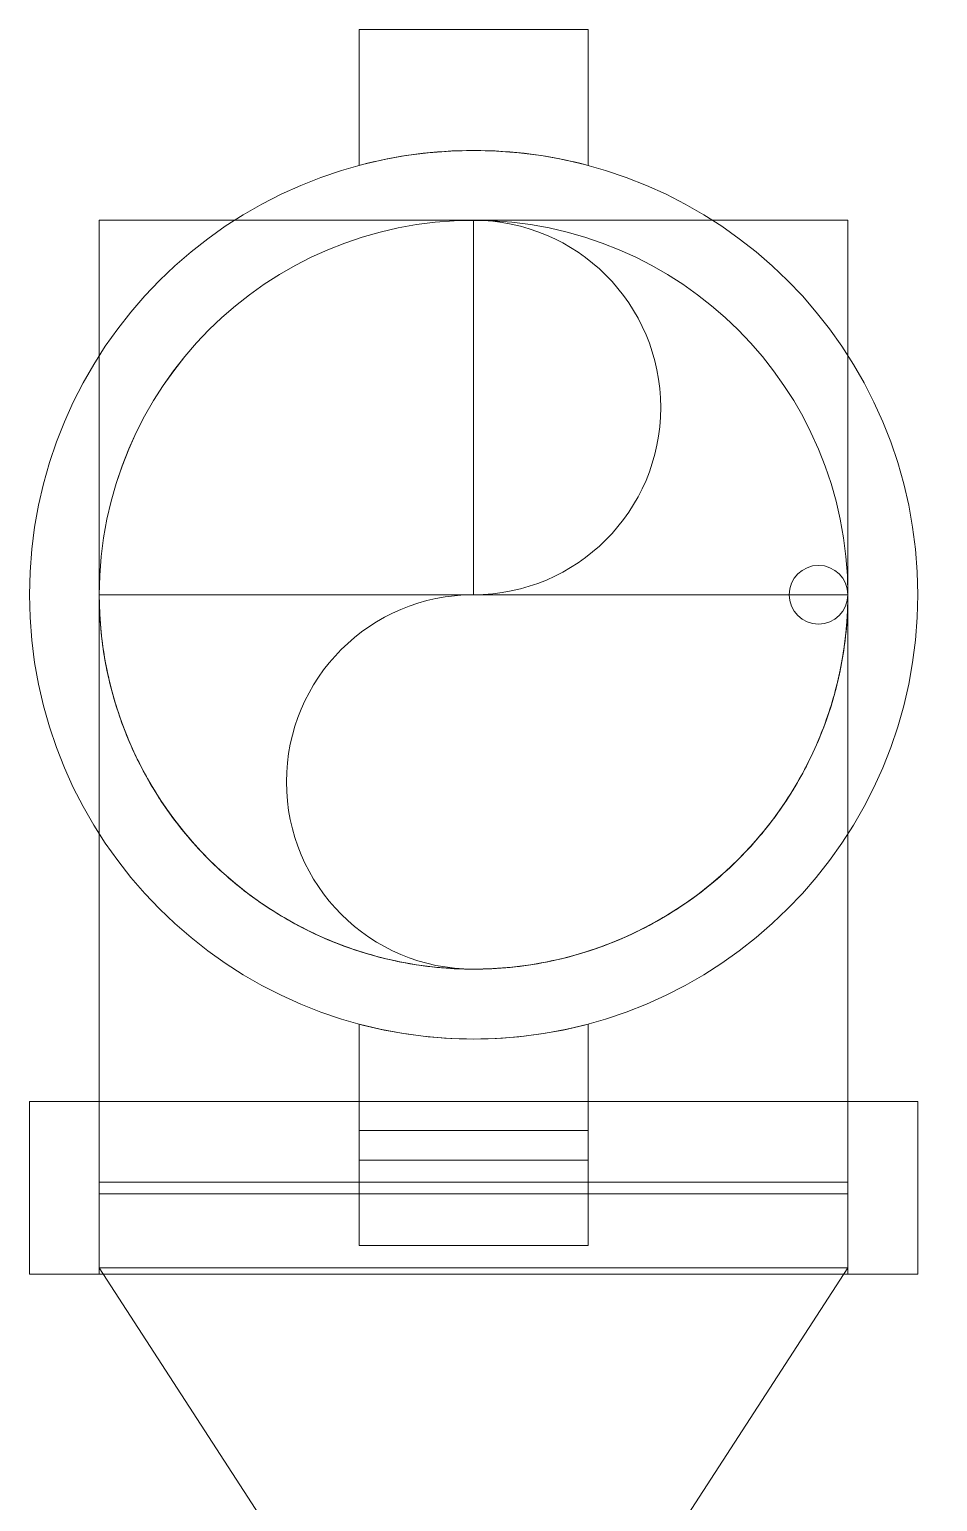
# Model space of a CAD drawing. Header units: metres. Extents: x 63 to 378, y -27 to 78.
# Drawn here: x 158.857 to 159.25, y 35.851 to 36.487 of the extents above; entities that cross this region are included whole.
import ezdxf

# ---------------------------------------------------------------- set-up
doc = ezdxf.new("R2010")
doc.units = ezdxf.units.M
doc.layers.add('P-PIPE', color=7, linetype='Continuous', lineweight=18)

# ---------------------------------------------------------------- blocks, each defined once
blk = doc.blocks.new('Victaulic-IPS-Tee-Reducing Tee-No 20-25 - AC-1940808-SEC 9')
at = {"layer": 'P-PIPE', "color": 11, "true_color": 0xff8080}
for p, q in [((73.43694, 35.98898), (73.48796, 35.98898)), ((73.48796, 35.98898), (73.53898, 35.98898))]:
    blk.add_line(p, q, dxfattribs=at)
for radius, start, end in [(0.16193, 90, 180), (0.16192, 0, 90), (0.16193, 180, 270), (0.16192, 270, 0)]:
    blk.add_arc((73.48796, 36.24298), radius, start, end, dxfattribs=at)
for points, knots in [([(73.43441, 36.09017), (73.4415, 36.08769), (73.45386, 36.08428), (73.47204, 36.08158), (73.48263, 36.08106), (73.48796, 36.08106)], [0.8204108, 0.8204108, 0.8204108, 0.8204108, 0.8970588, 0.9485294, 1, 1, 1, 1]), ([(73.48796, 36.08106), (73.49404, 36.08106), (73.50614, 36.08174), (73.52391, 36.08476), (73.53548, 36.08807), (73.54121, 36.09006), (73.5415, 36.09017)], [0, 0, 0, 0, 0.0588235, 0.1176471, 0.1764706, 0.1795892, 0.1795892, 0.1795892, 0.1795892])]:
    blk.add_open_spline(points, degree=3, knots=knots, dxfattribs=at)
blk = doc.blocks.new('Victaulic-IPS-Rigid Coupling Style 07-W07-107 - AC-2583998-SEC 9')
at = {"layer": 'P-PIPE', "color": 11, "true_color": 0xff8080}
for p, q in [((73.48796, 36.02378), (73.37278, 36.02378)), ((73.43694, 36.02378), (73.48796, 36.02378)), ((73.60314, 36.02378), (73.48796, 36.02378)), ((73.48796, 36.02378), (73.53898, 36.02378)), ((73.53749, 36.01133), (73.43843, 36.01133)), ((73.43843, 36.01133), (73.43843, 35.96155)), ((73.43843, 36.01133), (73.43843, 35.96155)), ((73.43843, 36.01133), (73.48796, 36.01133)), ((73.48796, 36.01133), (73.53749, 36.01133)), ((73.53749, 35.96155), (73.53749, 36.01133)), ((73.53749, 35.96155), (73.53749, 36.01133)), ((73.43843, 35.96155), (73.53749, 35.96155)), ((73.48796, 35.96155), (73.43843, 35.96155)), ((73.53749, 35.96155), (73.48796, 35.96155)), ((73.37278, 35.9491), (73.48796, 35.9491)), ((73.48796, 35.9491), (73.43694, 35.9491)), ((73.48796, 35.9491), (73.60314, 35.9491)), ((73.53898, 35.9491), (73.48796, 35.9491))]:
    blk.add_line(p, q, dxfattribs=at)
blk = doc.blocks.new('Victaulic-IPS-Reducer No 50-51 - AC-2380187-SEC 9')
at = {"layer": 'P-PIPE', "color": 11, "true_color": 0xff8080}
for p, q in [((73.48796, 35.9839), (73.43694, 35.9839)), ((73.53898, 35.9839), (73.48796, 35.9839)), ((73.43694, 35.95187), (73.48796, 35.95187)), ((73.48796, 35.95187), (73.43694, 35.95187)), ((73.48796, 35.95187), (73.53898, 35.95187)), ((73.53898, 35.95187), (73.48796, 35.95187))]:
    blk.add_line(p, q, dxfattribs=at)
blk = doc.blocks.new('Victaulic-IPS-Tee-Reducing Tee-No 20-25 - AC-V65-SEC 9')
at = {"layer": 'P-PIPE', "color": 11, "lineweight": 9, "true_color": 0xff8080}
for p, q in [((73.32603, 36.24298), (73.32603, 36.40491)), ((73.32603, 36.40491), (73.32603, 36.24298)), ((73.32603, 36.40491), (73.48796, 36.40491)), ((73.48796, 36.24298), (73.48796, 36.40491)), ((73.48796, 36.40491), (73.48796, 36.24298)), ((73.48796, 36.40491), (73.48796, 36.24298)), ((73.48796, 36.24298), (73.48796, 36.40491)), ((73.64988, 36.40491), (73.48796, 36.40491)), ((73.64988, 36.40491), (73.64988, 36.24298)), ((73.64988, 36.24298), (73.64988, 36.40491)), ((73.48796, 36.24298), (73.32603, 36.24298)), ((73.32603, 36.24298), (73.48796, 36.24298)), ((73.48796, 36.24298), (73.64988, 36.24298)), ((73.48796, 36.24298), (73.64988, 36.24298))]:
    blk.add_line(p, q, dxfattribs=at)
at = {"layer": 'P-PIPE', "color": 11, "true_color": 0xff8080}
for p, q in [((73.32603, 36.24298), (73.32603, 35.98898)), ((73.64988, 35.98898), (73.64988, 36.24298)), ((73.32603, 35.98898), (73.48796, 35.98898)), ((73.32603, 35.98898), (73.48796, 35.98898)), ((73.48796, 35.98898), (73.64988, 35.98898)), ((73.48796, 35.98898), (73.64988, 35.98898))]:
    blk.add_line(p, q, dxfattribs=at)
for radius, start, end in [(0.16193, 90, 180), (0.16193, 90, 180), (0.16192, 0, 90), (0.16192, 0, 90), (0.16193, 180, 270), (0.16193, 180, 270), (0.16192, 270, 0), (0.16192, 270, 0)]:
    blk.add_arc((73.48796, 36.24298), radius, start, end, dxfattribs=at)
for points, knots in [([(73.32603, 36.24298), (73.32603, 36.2387), (73.32637, 36.23012), (73.3279, 36.21731), (73.33047, 36.20457), (73.3353, 36.18776), (73.34401, 36.16718), (73.359, 36.14368), (73.37807, 36.12292), (73.40081, 36.10555), (73.42662, 36.09213), (73.45119, 36.08467), (73.47204, 36.08158), (73.48263, 36.08106), (73.48796, 36.08106)], [0, 0, 0, 0, 0.058824, 0.117647, 0.176471, 0.235294, 0.352941, 0.470588, 0.588235, 0.691176, 0.794118, 0.897059, 0.948529, 1, 1, 1, 1]), ([(73.48796, 36.08106), (73.48187, 36.08106), (73.46977, 36.08174), (73.452, 36.08476), (73.43509, 36.0896), (73.41927, 36.09602), (73.40471, 36.10378), (73.38705, 36.11559), (73.36738, 36.13341), (73.34887, 36.15814), (73.33557, 36.18558), (73.32775, 36.21404), (73.32603, 36.23335), (73.32603, 36.24298)], [0, 0, 0, 0, 0.058824, 0.117647, 0.176471, 0.235294, 0.294118, 0.352941, 0.470588, 0.602941, 0.735294, 0.867647, 1, 1, 1, 1]), ([(73.48796, 36.08106), (73.49404, 36.08106), (73.50614, 36.08174), (73.52391, 36.08476), (73.54082, 36.0896), (73.55664, 36.09602), (73.57121, 36.10378), (73.58887, 36.11559), (73.60853, 36.13341), (73.62704, 36.15814), (73.64035, 36.18558), (73.64816, 36.21404), (73.64988, 36.23335), (73.64988, 36.24298)], [0, 0, 0, 0, 0.058824, 0.117647, 0.176471, 0.235294, 0.294118, 0.352941, 0.470588, 0.602941, 0.735294, 0.867647, 1, 1, 1, 1]), ([(73.64988, 36.24298), (73.64988, 36.2387), (73.64954, 36.23012), (73.64801, 36.21731), (73.64544, 36.20457), (73.64061, 36.18776), (73.63191, 36.16718), (73.61691, 36.14368), (73.59784, 36.12292), (73.57511, 36.10555), (73.54929, 36.09213), (73.52472, 36.08467), (73.50387, 36.08158), (73.49328, 36.08106), (73.48796, 36.08106)], [0, 0, 0, 0, 0.058824, 0.117647, 0.176471, 0.235294, 0.352941, 0.470588, 0.588235, 0.691176, 0.794118, 0.897059, 0.948529, 1, 1, 1, 1])]:
    blk.add_open_spline(points, degree=3, knots=knots, dxfattribs=at)
blk = doc.blocks.new('Victaulic-IPS-Rigid Coupling Style 07-W07-107 - AC-V66-SEC 9')
at = {"layer": 'P-PIPE', "color": 11, "true_color": 0xff8080}
for p, q in [((73.2958, 36.02378), (73.2958, 35.9491)), ((73.48796, 36.02378), (73.2958, 36.02378)), ((73.32603, 36.02378), (73.32603, 35.9491)), ((73.32603, 36.02378), (73.48796, 36.02378)), ((73.68011, 36.02378), (73.48796, 36.02378)), ((73.48796, 36.02378), (73.64988, 36.02378)), ((73.64988, 35.9491), (73.64988, 36.02378)), ((73.68011, 35.9491), (73.68011, 36.02378)), ((73.53749, 36.01133), (73.43843, 36.01133)), ((73.43843, 36.01133), (73.43843, 35.96155)), ((73.43843, 36.01133), (73.43843, 35.96155)), ((73.43843, 36.01133), (73.43843, 35.96155)), ((73.43843, 35.96155), (73.43843, 36.01133)), ((73.43843, 36.01133), (73.48796, 36.01133)), ((73.43843, 36.01133), (73.48796, 36.01133)), ((73.48796, 36.01133), (73.53749, 36.01133)), ((73.48796, 36.01133), (73.53749, 36.01133)), ((73.53749, 35.96155), (73.53749, 36.01133)), ((73.53749, 36.01133), (73.53749, 35.96155)), ((73.53749, 35.96155), (73.53749, 36.01133)), ((73.53749, 35.96155), (73.53749, 36.01133)), ((73.43843, 35.96155), (73.53749, 35.96155)), ((73.48796, 35.96155), (73.43843, 35.96155)), ((73.48796, 35.96155), (73.43843, 35.96155)), ((73.53749, 35.96155), (73.48796, 35.96155)), ((73.53749, 35.96155), (73.48796, 35.96155)), ((73.2958, 35.9491), (73.48796, 35.9491)), ((73.48796, 35.9491), (73.32603, 35.9491)), ((73.48796, 35.9491), (73.68011, 35.9491)), ((73.64988, 35.9491), (73.48796, 35.9491))]:
    blk.add_line(p, q, dxfattribs=at)
blk = doc.blocks.new('Victaulic-IPS-Reducer No 50-51 - AC-V67-SEC 9')
at = {"layer": 'P-PIPE', "color": 11, "true_color": 0xff8080}
for p, q in [((73.32603, 35.9839), (73.32603, 35.95187)), ((73.48796, 35.9839), (73.32603, 35.9839)), ((73.64988, 35.9839), (73.48796, 35.9839)), ((73.64988, 35.95187), (73.64988, 35.9839)), ((73.32603, 35.95187), (73.48796, 35.95187)), ((73.32603, 35.95187), (73.40382, 35.83195)), ((73.48796, 35.95187), (73.32603, 35.95187)), ((73.48796, 35.95187), (73.64988, 35.95187)), ((73.64988, 35.95187), (73.48796, 35.95187)), ((73.57209, 35.83195), (73.64988, 35.95187)), ((73.40382, 35.83195), (73.40382, 35.8061)), ((73.48796, 35.83195), (73.40382, 35.83195)), ((73.40382, 35.83195), (73.48796, 35.83195)), ((73.57209, 35.83195), (73.48796, 35.83195)), ((73.48796, 35.83195), (73.57209, 35.83195)), ((73.57209, 35.8061), (73.57209, 35.83195)), ((73.40382, 35.8061), (73.48796, 35.8061)), ((73.48796, 35.8061), (73.57209, 35.8061))]:
    blk.add_line(p, q, dxfattribs=at)
blk = doc.blocks.new('Victaulic-IPS-Rigid Coupling Style 07-W07-107 - AC-V68-SEC 9')
at = {"layer": 'P-PIPE', "color": 11, "true_color": 0xff8080}
for p, q in [((73.53749, 36.48746), (73.43843, 36.48746)), ((73.43843, 36.48746), (73.43843, 36.46256)), ((73.53749, 36.46256), (73.53749, 36.48746)), ((73.43843, 36.46256), (73.43843, 36.42864)), ((73.43843, 36.42864), (73.43843, 36.46256)), ((73.53749, 36.46256), (73.53749, 36.42864)), ((73.53749, 36.42864), (73.53749, 36.46256)), ((73.43843, 36.0234), (73.43843, 36.05732)), ((73.43843, 36.05732), (73.43843, 36.0234)), ((73.53749, 36.0234), (73.53749, 36.05732)), ((73.53749, 36.05732), (73.53749, 36.0234)), ((73.43843, 36.0234), (73.43843, 35.99851)), ((73.53749, 35.99851), (73.53749, 36.0234)), ((73.43843, 35.99851), (73.53749, 35.99851))]:
    blk.add_line(p, q, dxfattribs=at)
for radius, start, end in [(0.19215, 90, 270), (0.19215, 90, 270), (0.19215, 90, 104.93755), (0.19215, 90, 104.93755), (0.19215, 270, 90), (0.19215, 270, 90), (0.19215, 75.06245, 90), (0.19215, 75.06245, 90), (0.16192, 90, 270), (0.16192, 90, 270), (0.16192, 270, 90), (0.16192, 270, 90), (0.19215, 255.06245, 270), (0.19215, 255.06245, 270), (0.19215, 270, 284.93755), (0.19215, 270, 284.93755)]:
    blk.add_arc((73.48796, 36.24298), radius, start, end, dxfattribs=at)
blk = doc.blocks.new('Victaulic-IPS-Rigid Coupling Style 07-W07-107 - AC-V69-SEC 9')
at = {"layer": 'P-PIPE', "color": 11, "true_color": 0xff8080}
for p, q in [((73.53749, 36.48746), (73.43843, 36.48746)), ((73.43843, 36.48746), (73.43843, 36.46256)), ((73.53749, 36.46256), (73.53749, 36.48746)), ((73.43843, 36.46256), (73.43843, 36.42864)), ((73.43843, 36.42864), (73.43843, 36.46256)), ((73.53749, 36.46256), (73.53749, 36.42864)), ((73.53749, 36.42864), (73.53749, 36.46256)), ((73.43843, 36.0234), (73.43843, 36.05732)), ((73.43843, 36.05732), (73.43843, 36.0234)), ((73.53749, 36.0234), (73.53749, 36.05732)), ((73.53749, 36.05732), (73.53749, 36.0234)), ((73.43843, 36.0234), (73.43843, 35.99851)), ((73.53749, 35.99851), (73.53749, 36.0234)), ((73.43843, 35.99851), (73.53749, 35.99851))]:
    blk.add_line(p, q, dxfattribs=at)
for radius, start, end in [(0.19215, 90, 270), (0.19215, 90, 270), (0.19215, 90, 104.93755), (0.19215, 90, 104.93755), (0.19215, 270, 90), (0.19215, 270, 90), (0.19215, 75.06245, 90), (0.19215, 75.06245, 90), (0.16192, 90, 270), (0.16192, 90, 270), (0.16192, 270, 90), (0.16192, 270, 90), (0.19215, 255.06245, 270), (0.19215, 255.06245, 270), (0.19215, 270, 284.93755), (0.19215, 270, 284.93755)]:
    blk.add_arc((73.48796, 36.24298), radius, start, end, dxfattribs=at)
blk = doc.blocks.new('Victaulic-IPS-Cap No 60 - Standard 2-2383927-SEC 9')
at = {"layer": 'P-PIPE', "color": 11, "true_color": 0xff8080}
for centre, radius, start, end in [((73.48796, 36.24298), 0.16192, 90, 180), ((73.48796, 36.24298), 0.16192, 90, 180), ((73.48796, 36.24298), 0.16192, 0, 90), ((73.48796, 36.24298), 0.16192, 0, 90), ((73.63718, 36.24298), 0.0127, 360, 180), ((73.63718, 36.24298), 0.0127, 0, 180), ((73.48796, 36.24298), 0.16192, 180, 270), ((73.48796, 36.24298), 0.16192, 180, 270), ((73.48796, 36.24298), 0.16192, 270, 0), ((73.48796, 36.24298), 0.16192, 270, 0), ((73.63718, 36.24298), 0.0127, 180, 0), ((73.63718, 36.24298), 0.0127, 180, 360)]:
    blk.add_arc(centre, radius, start, end, dxfattribs=at)

msp = doc.modelspace()

# ---------------------------------------------------------------- linework, layer by layer
at = {"layer": 'P-PIPE', "color": 11, "true_color": 0xff8080}
for centre, radius, start, end in [((159.04946, 36.24298), 0.16192, 0, 180), ((159.04946, 36.32394), 0.08096, 270, 90), ((159.04946, 36.24298), 0.16192, 180, 0), ((159.04946, 36.16202), 0.08096, 90, 270)]:
    msp.add_arc(centre, radius, start, end, dxfattribs=at)

# ---------------------------------------------------------------- block references
for name in ['Victaulic-IPS-Rigid Coupling Style 07-W07-107 - AC-V68-SEC 9', 'Victaulic-IPS-Rigid Coupling Style 07-W07-107 - AC-V69-SEC 9', 'Victaulic-IPS-Tee-Reducing Tee-No 20-25 - AC-1940808-SEC 9', 'Victaulic-IPS-Tee-Reducing Tee-No 20-25 - AC-V65-SEC 9', 'Victaulic-IPS-Cap No 60 - Standard 2-2383927-SEC 9', 'Victaulic-IPS-Rigid Coupling Style 07-W07-107 - AC-V66-SEC 9', 'Victaulic-IPS-Rigid Coupling Style 07-W07-107 - AC-2583998-SEC 9', 'Victaulic-IPS-Reducer No 50-51 - AC-V67-SEC 9', 'Victaulic-IPS-Reducer No 50-51 - AC-2380187-SEC 9']:
    msp.add_blockref(name, (85.5615, 0), dxfattribs=at)

doc.saveas('drawing.dxf')
